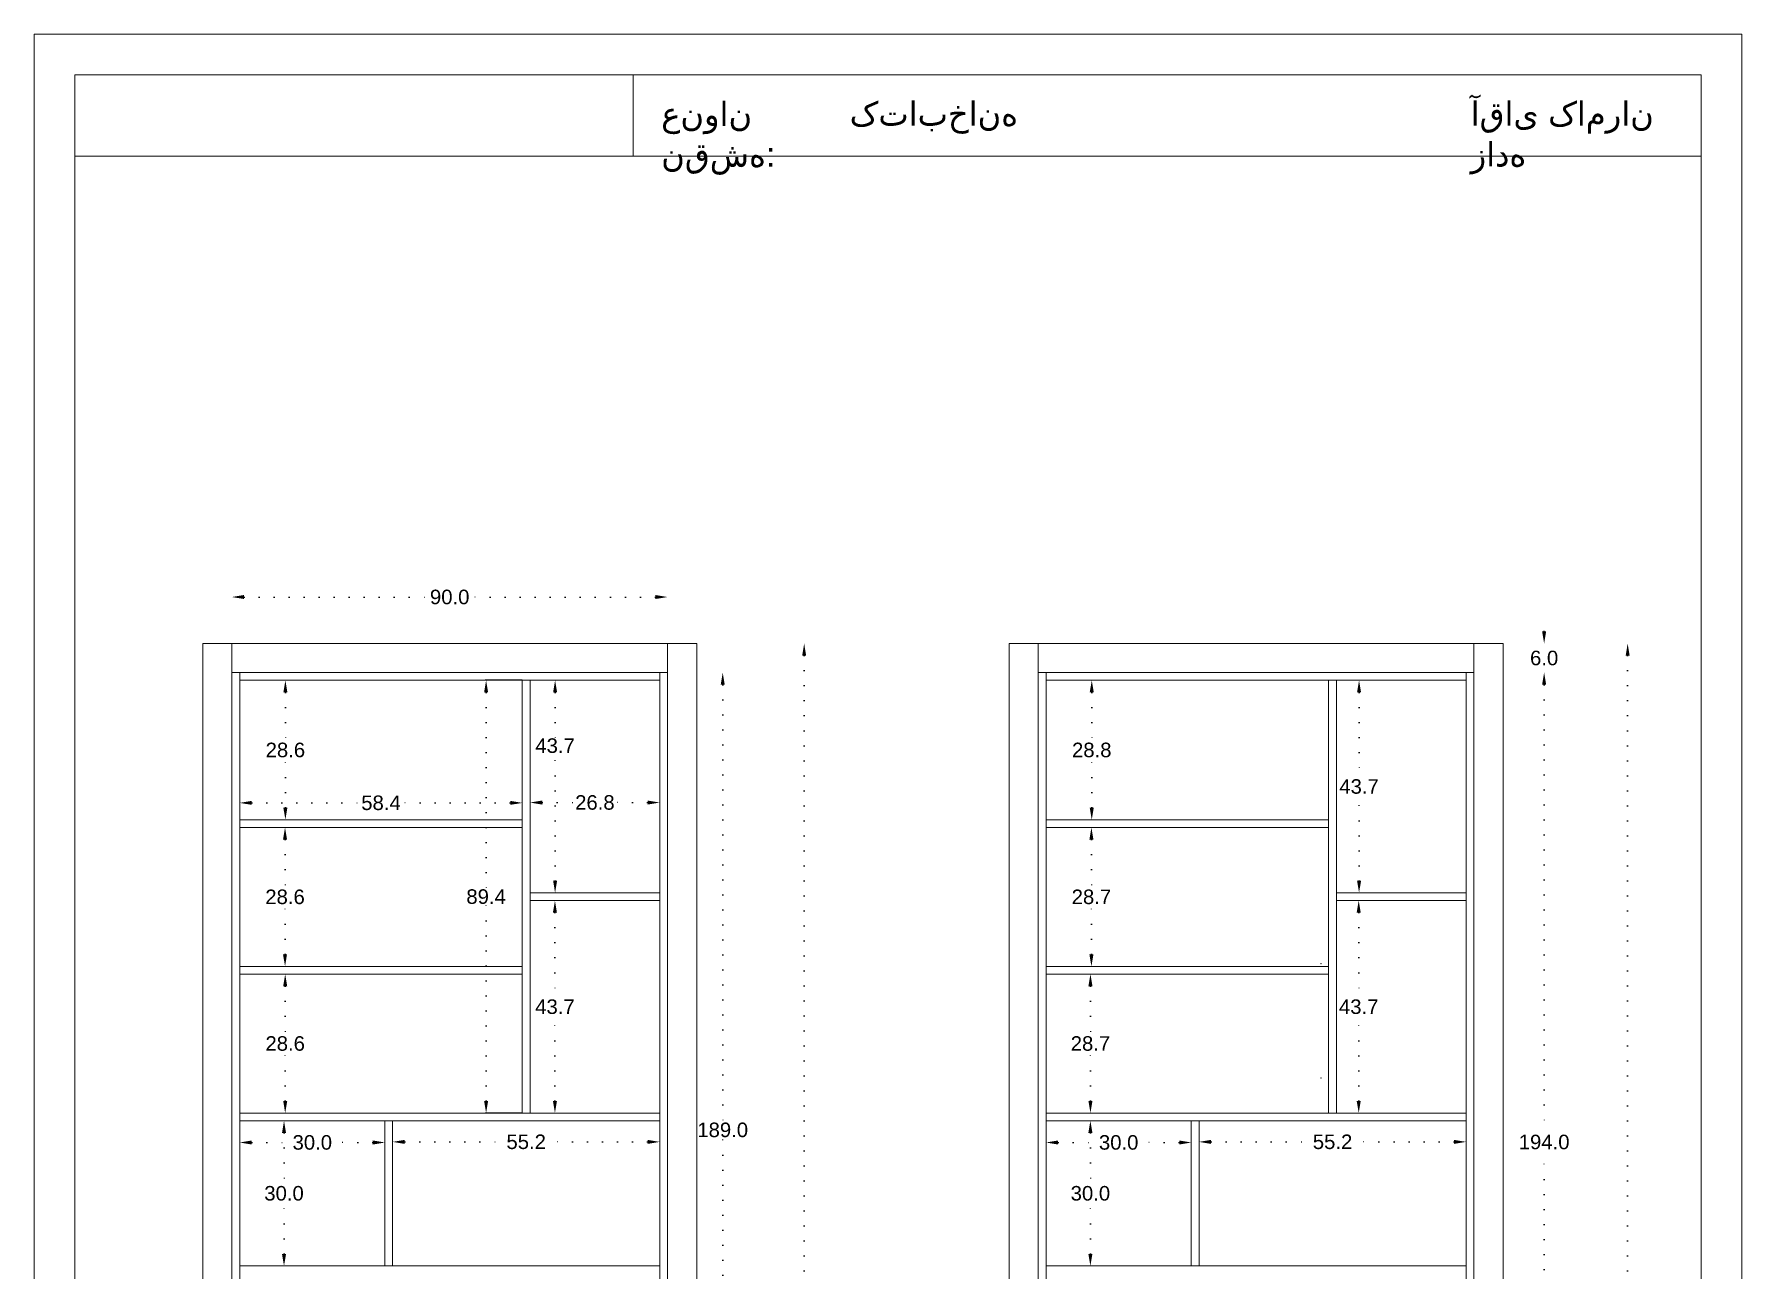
# Model space of a CAD drawing. Header units: inches. Extents: x 91 to 9019, y -381 to 2878.
# Drawn here: x 2794.9 to 3147.6, y 844.6 to 1099.9 of the extents above; entities that cross this region are included whole.
import ezdxf

# ---------------------------------------------------------------- set-up
doc = ezdxf.new("R2010")
doc.units = ezdxf.units.IN
doc.header["$MEASUREMENT"] = 0
doc.linetypes.add('ACAD_ISO07W100', pattern=[3, 0, -3])
doc.styles.get("Standard").update_dxf_attribs({"font": 'arial.ttf'})
doc.dimstyles.get("Standard").update_dxf_attribs({"dimtxt": 3, "dimasz": 2.5, "dimexe": 0.18, "dimexo": 0.0625, "dimgap": 0.09, "dimtad": 0, "dimtih": 1, "dimtoh": 1, "dimdec": 1, "dimzin": 0, "dimdsep": 46, "dimtxsty": 'Standard', "dimcen": 0.09, "dimse1": 1, "dimse2": 1, "dimadec": 0, "dimazin": 0, "dimtfac": 1, "dimtdec": 1, "dimtix": 1, "dimtofl": 0, "dimtmove": 0, "dimatfit": 3, "dimfxl": 1, "dimtolj": 1, "dimtzin": 0, "dimarcsym": 0})
doc.dimstyles.new('white_line', dxfattribs={"dimtxt": 3, "dimasz": 2.5, "dimexe": 0.18, "dimexo": 0.0625, "dimgap": 0.09, "dimtad": 0, "dimtih": 1, "dimtoh": 1, "dimdec": 1, "dimzin": 0, "dimdsep": 46, "dimtxsty": 'Standard', "dimcen": 0.09, "dimadec": 0, "dimazin": 0, "dimtfac": 1, "dimtdec": 1, "dimtix": 1, "dimtofl": 0, "dimtmove": 0, "dimatfit": 3, "dimfxl": 1, "dimtolj": 1, "dimtzin": 0, "dimarcsym": 0})

# ---------------------------------------------------------------- blocks, each defined once
blk = doc.blocks.new('*D85')
at = {"color": 0, "linetype": 'ACAD_ISO07W100', "lineweight": -2, "transparency": 16777216}
for p, q in [((2953.96, 971.53), (2953.96, 835.65)), ((2953.96, 696.53), (2953.96, 832.41))]:
    blk.add_line(p, q, dxfattribs=at)
at = {"color": 0, "transparency": 16777216}
for points in [[(2953.54, 971.53), (2954.37, 971.53), (2953.96, 974.03)], [(2953.54, 696.53), (2954.37, 696.53), (2953.96, 694.03)]]:
    blk.add_solid(points, dxfattribs=at)
at = {"layer": 'Defpoints', "color": 0, "transparency": 16777216}
for p in [(2931.76, 974.03), (2931.76, 694.03), (2953.96, 694.03)]:
    blk.add_point(p, dxfattribs=at)
at = {"color": 0, "lineweight": 20, "transparency": 16777216, "insert": (2953.96, 834.03), "char_height": 3, "attachment_point": 5}
blk.add_mtext('\\A1;280.0', dxfattribs=at)
blk = doc.blocks.new('*D216')
at = {"color": 0, "linetype": 'ACAD_ISO07W100', "lineweight": -2, "transparency": 16777216}
for p, q in [((2846.52, 872.93), (2846.52, 862.05)), ((2846.52, 847.93), (2846.52, 858.8))]:
    blk.add_line(p, q, dxfattribs=at)
at = {"color": 0, "transparency": 16777216}
for points in [[(2846.1, 872.93), (2846.94, 872.93), (2846.52, 875.43)], [(2846.1, 847.93), (2846.94, 847.93), (2846.52, 845.43)]]:
    blk.add_solid(points, dxfattribs=at)
at = {"layer": 'Defpoints', "color": 0, "transparency": 16777216}
for p in [(2846.52, 875.43), (2867.36, 875.43), (2867.36, 845.43)]:
    blk.add_point(p, dxfattribs=at)
at = {"color": 0, "lineweight": 20, "transparency": 16777216, "insert": (2846.52, 860.43), "char_height": 3, "attachment_point": 5}
blk.add_mtext('\\A1;30.0', dxfattribs=at)
blk = doc.blocks.new('*D217')
at = {"color": 0, "linetype": 'ACAD_ISO07W100', "lineweight": -2, "transparency": 16777216}
for p, q in [((2846.76, 903.23), (2846.76, 893)), ((2846.76, 879.53), (2846.76, 889.76))]:
    blk.add_line(p, q, dxfattribs=at)
at = {"color": 0, "transparency": 16777216}
for points in [[(2846.35, 903.23), (2847.18, 903.23), (2846.76, 905.73)], [(2846.35, 879.53), (2847.18, 879.53), (2846.76, 877.03)]]:
    blk.add_solid(points, dxfattribs=at)
at = {"layer": 'Defpoints', "color": 0, "transparency": 16777216}
for p in [(2837.36, 905.73), (2846.76, 905.73), (2837.36, 877.03)]:
    blk.add_point(p, dxfattribs=at)
at = {"color": 0, "lineweight": 20, "transparency": 16777216, "insert": (2846.76, 891.38), "char_height": 3, "attachment_point": 5}
blk.add_mtext('\\A1;28.6', dxfattribs=at)
blk = doc.blocks.new('*D218')
at = {"color": 0, "linetype": 'ACAD_ISO07W100', "lineweight": -2, "transparency": 16777216}
for p, q in [((2846.73, 933.53), (2846.73, 923.3)), ((2846.73, 909.83), (2846.73, 920.06))]:
    blk.add_line(p, q, dxfattribs=at)
at = {"color": 0, "transparency": 16777216}
for points in [[(2846.31, 933.53), (2847.14, 933.53), (2846.73, 936.03)], [(2846.31, 909.83), (2847.14, 909.83), (2846.73, 907.33)]]:
    blk.add_solid(points, dxfattribs=at)
at = {"layer": 'Defpoints', "color": 0, "transparency": 16777216}
for p in [(2837.36, 936.03), (2846.73, 936.03), (2837.36, 907.33)]:
    blk.add_point(p, dxfattribs=at)
at = {"color": 0, "lineweight": 20, "transparency": 16777216, "insert": (2846.73, 921.68), "char_height": 3, "attachment_point": 5}
blk.add_mtext('\\A1;28.6', dxfattribs=at)
blk = doc.blocks.new('*D219')
at = {"color": 0, "linetype": 'ACAD_ISO07W100', "lineweight": -2, "transparency": 16777216}
for p, q in [((2902.51, 963.93), (2902.51, 954.54)), ((2902.51, 925.03), (2902.51, 951.3))]:
    blk.add_line(p, q, dxfattribs=at)
at = {"color": 0, "transparency": 16777216}
for points in [[(2902.1, 963.93), (2902.93, 963.93), (2902.51, 966.43)], [(2902.1, 925.03), (2902.93, 925.03), (2902.51, 922.53)]]:
    blk.add_solid(points, dxfattribs=at)
at = {"layer": 'Defpoints', "color": 0, "transparency": 16777216}
for p in [(2895.72, 966.43), (2902.51, 966.43), (2895.72, 922.53)]:
    blk.add_point(p, dxfattribs=at)
at = {"color": 0, "lineweight": 20, "transparency": 16777216, "insert": (2902.51, 952.92), "char_height": 3, "attachment_point": 5}
blk.add_mtext('\\A1;43.7', dxfattribs=at)
blk = doc.blocks.new('*D220')
at = {"color": 0, "linetype": 'ACAD_ISO07W100', "lineweight": -2, "transparency": 16777216}
for p, q in [((2902.48, 918.43), (2902.48, 900.6)), ((2902.48, 879.53), (2902.48, 897.35))]:
    blk.add_line(p, q, dxfattribs=at)
at = {"color": 0, "transparency": 16777216}
for points in [[(2902.06, 918.43), (2902.89, 918.43), (2902.48, 920.93)], [(2902.06, 879.53), (2902.89, 879.53), (2902.48, 877.03)]]:
    blk.add_solid(points, dxfattribs=at)
at = {"layer": 'Defpoints', "color": 0, "transparency": 16777216}
for p in [(2895.72, 920.93), (2897.34, 877.03), (2902.48, 877.03)]:
    blk.add_point(p, dxfattribs=at)
at = {"color": 0, "lineweight": 20, "transparency": 16777216, "insert": (2902.48, 898.98), "char_height": 3, "attachment_point": 5}
blk.add_mtext('\\A1;43.7', dxfattribs=at)
blk = doc.blocks.new('*D221')
at = {"color": 0, "linetype": 'ACAD_ISO07W100', "lineweight": -2, "transparency": 16777216}
for p, q in [((2846.8, 963.93), (2846.8, 953.65)), ((2846.8, 940.13), (2846.8, 950.41))]:
    blk.add_line(p, q, dxfattribs=at)
at = {"color": 0, "transparency": 16777216}
for points in [[(2846.38, 963.93), (2847.22, 963.93), (2846.8, 966.43)], [(2846.38, 940.13), (2847.22, 940.13), (2846.8, 937.63)]]:
    blk.add_solid(points, dxfattribs=at)
at = {"layer": 'Defpoints', "color": 0, "transparency": 16777216}
for p in [(2837.36, 966.43), (2837.36, 937.63), (2846.8, 937.63)]:
    blk.add_point(p, dxfattribs=at)
at = {"color": 0, "lineweight": 20, "transparency": 16777216, "insert": (2846.8, 952.03), "char_height": 3, "attachment_point": 5}
blk.add_mtext('\\A1;28.6', dxfattribs=at)
blk = doc.blocks.new('*D222')
at = {"color": 0, "linetype": 'ACAD_ISO07W100', "lineweight": -2, "transparency": 16777216}
for p, q in [((2839.86, 870.94), (2848.38, 870.94)), ((2864.86, 870.94), (2856.34, 870.94))]:
    blk.add_line(p, q, dxfattribs=at)
at = {"color": 0, "transparency": 16777216}
for points in [[(2839.86, 871.36), (2839.86, 870.52), (2837.36, 870.94)], [(2864.86, 871.36), (2864.86, 870.52), (2867.36, 870.94)]]:
    blk.add_solid(points, dxfattribs=at)
at = {"layer": 'Defpoints', "color": 0, "transparency": 16777216}
for p in [(2837.36, 875.43), (2867.36, 875.43), (2837.36, 870.94)]:
    blk.add_point(p, dxfattribs=at)
at = {"color": 0, "lineweight": 20, "transparency": 16777216, "insert": (2852.36, 870.94), "char_height": 3, "attachment_point": 5}
blk.add_mtext('\\A1;30.0', dxfattribs=at)
blk = doc.blocks.new('*D223')
at = {"color": 0, "linetype": 'ACAD_ISO07W100', "lineweight": -2, "transparency": 16777216}
for p, q in [((2871.46, 871.07), (2892.57, 871.07)), ((2921.62, 871.07), (2900.51, 871.07))]:
    blk.add_line(p, q, dxfattribs=at)
at = {"color": 0, "transparency": 16777216}
for points in [[(2871.46, 871.48), (2871.46, 870.65), (2868.96, 871.07)], [(2921.62, 871.48), (2921.62, 870.65), (2924.12, 871.07)]]:
    blk.add_solid(points, dxfattribs=at)
at = {"layer": 'Defpoints', "color": 0, "transparency": 16777216}
for p in [(2868.96, 875.43), (2924.12, 875.43), (2924.12, 871.07)]:
    blk.add_point(p, dxfattribs=at)
at = {"color": 0, "lineweight": 20, "transparency": 16777216, "insert": (2896.54, 871.07), "char_height": 3, "attachment_point": 5}
blk.add_mtext('\\A1;55.2', dxfattribs=at)
blk = doc.blocks.new('*D226')
at = {"color": 0, "linetype": 'ACAD_ISO07W100', "lineweight": -2, "transparency": 16777216}
for p, q in [((3124.05, 971.53), (3124.05, 835.65)), ((3124.05, 696.53), (3124.05, 832.41))]:
    blk.add_line(p, q, dxfattribs=at)
at = {"color": 0, "transparency": 16777216}
for points in [[(3123.64, 971.53), (3124.47, 971.53), (3124.05, 974.03)], [(3123.64, 696.53), (3124.47, 696.53), (3124.05, 694.03)]]:
    blk.add_solid(points, dxfattribs=at)
at = {"layer": 'Defpoints', "color": 0, "transparency": 16777216}
for p in [(3098.32, 974.03), (3098.32, 694.03), (3124.05, 694.03)]:
    blk.add_point(p, dxfattribs=at)
at = {"color": 0, "lineweight": 20, "transparency": 16777216, "insert": (3124.05, 834.03), "char_height": 3, "attachment_point": 5}
blk.add_mtext('\\A1;280.0', dxfattribs=at)
blk = doc.blocks.new('*D227')
at = {"color": 0, "linetype": 'ACAD_ISO07W100', "lineweight": -2, "transparency": 16777216}
for p, q in [((3013.08, 872.93), (3013.08, 862.05)), ((3013.08, 847.93), (3013.08, 858.8))]:
    blk.add_line(p, q, dxfattribs=at)
at = {"color": 0, "transparency": 16777216}
for points in [[(3012.66, 872.93), (3013.5, 872.93), (3013.08, 875.43)], [(3012.66, 847.93), (3013.5, 847.93), (3013.08, 845.43)]]:
    blk.add_solid(points, dxfattribs=at)
at = {"layer": 'Defpoints', "color": 0, "transparency": 16777216}
for p in [(3013.08, 875.43), (3033.92, 875.43), (3033.92, 845.43)]:
    blk.add_point(p, dxfattribs=at)
at = {"color": 0, "lineweight": 20, "transparency": 16777216, "insert": (3013.08, 860.43), "char_height": 3, "attachment_point": 5}
blk.add_mtext('\\A1;30.0', dxfattribs=at)
blk = doc.blocks.new('*D234')
at = {"color": 0, "linetype": 'ACAD_ISO07W100', "lineweight": -2, "transparency": 16777216}
for p, q in [((3013.09, 903.23), (3013.09, 893)), ((3013.09, 879.53), (3013.09, 889.76))]:
    blk.add_line(p, q, dxfattribs=at)
at = {"color": 0, "transparency": 16777216}
for points in [[(3012.67, 903.23), (3013.51, 903.23), (3013.09, 905.73)], [(3012.67, 879.53), (3013.51, 879.53), (3013.09, 877.03)]]:
    blk.add_solid(points, dxfattribs=at)
at = {"layer": 'Defpoints', "color": 0, "transparency": 16777216}
for p in [(3003.92, 905.73), (3013.09, 905.73), (3003.92, 877.03)]:
    blk.add_point(p, dxfattribs=at)
at = {"color": 0, "lineweight": 20, "transparency": 16777216, "insert": (3013.09, 891.38), "char_height": 3, "attachment_point": 5}
blk.add_mtext('\\A1;28.7', dxfattribs=at)
blk = doc.blocks.new('*D235')
at = {"color": 0, "linetype": 'ACAD_ISO07W100', "lineweight": -2, "transparency": 16777216}
for p, q in [((3013.29, 933.53), (3013.29, 923.3)), ((3013.29, 909.83), (3013.29, 920.06))]:
    blk.add_line(p, q, dxfattribs=at)
at = {"color": 0, "transparency": 16777216}
for points in [[(3012.87, 933.53), (3013.71, 933.53), (3013.29, 936.03)], [(3012.87, 909.83), (3013.71, 909.83), (3013.29, 907.33)]]:
    blk.add_solid(points, dxfattribs=at)
at = {"layer": 'Defpoints', "color": 0, "transparency": 16777216}
for p in [(3003.92, 936.03), (3013.29, 936.03), (3003.92, 907.33)]:
    blk.add_point(p, dxfattribs=at)
at = {"color": 0, "lineweight": 20, "transparency": 16777216, "insert": (3013.29, 921.68), "char_height": 3, "attachment_point": 5}
blk.add_mtext('\\A1;28.7', dxfattribs=at)
blk = doc.blocks.new('*D236')
at = {"color": 0, "linetype": 'ACAD_ISO07W100', "lineweight": -2, "transparency": 16777216}
for p, q in [((3068.57, 963.93), (3068.57, 946.1)), ((3068.57, 925.03), (3068.57, 942.85))]:
    blk.add_line(p, q, dxfattribs=at)
at = {"color": 0, "transparency": 16777216}
for points in [[(3068.16, 963.93), (3068.99, 963.93), (3068.57, 966.43)], [(3068.16, 925.03), (3068.99, 925.03), (3068.57, 922.53)]]:
    blk.add_solid(points, dxfattribs=at)
at = {"layer": 'Defpoints', "color": 0, "transparency": 16777216}
for p in [(3062.29, 966.43), (3068.57, 966.43), (3062.29, 922.53)]:
    blk.add_point(p, dxfattribs=at)
at = {"color": 0, "lineweight": 20, "transparency": 16777216, "insert": (3068.57, 944.48), "char_height": 3, "attachment_point": 5}
blk.add_mtext('\\A1;43.7', dxfattribs=at)
blk = doc.blocks.new('*D237')
at = {"color": 0, "linetype": 'ACAD_ISO07W100', "lineweight": -2, "transparency": 16777216}
for p, q in [((3068.5, 918.43), (3068.5, 900.6)), ((3068.5, 879.53), (3068.5, 897.35))]:
    blk.add_line(p, q, dxfattribs=at)
at = {"color": 0, "transparency": 16777216}
for points in [[(3068.08, 918.43), (3068.92, 918.43), (3068.5, 920.93)], [(3068.08, 879.53), (3068.92, 879.53), (3068.5, 877.03)]]:
    blk.add_solid(points, dxfattribs=at)
at = {"layer": 'Defpoints', "color": 0, "transparency": 16777216}
for p in [(3062.29, 920.93), (3063.89, 877.03), (3068.5, 877.03)]:
    blk.add_point(p, dxfattribs=at)
at = {"color": 0, "lineweight": 20, "transparency": 16777216, "insert": (3068.5, 898.98), "char_height": 3, "attachment_point": 5}
blk.add_mtext('\\A1;43.7', dxfattribs=at)
blk = doc.blocks.new('*D238')
at = {"color": 0, "linetype": 'ACAD_ISO07W100', "lineweight": -2, "transparency": 16777216}
for p, q in [((3013.36, 963.93), (3013.36, 953.65)), ((3013.36, 940.13), (3013.36, 950.41))]:
    blk.add_line(p, q, dxfattribs=at)
at = {"color": 0, "transparency": 16777216}
for points in [[(3012.94, 963.93), (3013.78, 963.93), (3013.36, 966.43)], [(3012.94, 940.13), (3013.78, 940.13), (3013.36, 937.63)]]:
    blk.add_solid(points, dxfattribs=at)
at = {"layer": 'Defpoints', "color": 0, "transparency": 16777216}
for p in [(3003.92, 966.43), (3003.92, 937.63), (3013.36, 937.63)]:
    blk.add_point(p, dxfattribs=at)
at = {"color": 0, "lineweight": 20, "transparency": 16777216, "insert": (3013.36, 952.03), "char_height": 3, "attachment_point": 5}
blk.add_mtext('\\A1;28.8', dxfattribs=at)
blk = doc.blocks.new('*D239')
at = {"color": 0, "linetype": 'ACAD_ISO07W100', "lineweight": -2, "transparency": 16777216}
for p, q in [((3006.42, 870.94), (3014.94, 870.94)), ((3031.42, 870.94), (3022.9, 870.94))]:
    blk.add_line(p, q, dxfattribs=at)
at = {"color": 0, "transparency": 16777216}
for points in [[(3006.42, 871.36), (3006.42, 870.52), (3003.92, 870.94)], [(3031.42, 871.36), (3031.42, 870.52), (3033.92, 870.94)]]:
    blk.add_solid(points, dxfattribs=at)
at = {"layer": 'Defpoints', "color": 0, "transparency": 16777216}
for p in [(3003.92, 875.43), (3033.92, 875.43), (3003.92, 870.94)]:
    blk.add_point(p, dxfattribs=at)
at = {"color": 0, "lineweight": 20, "transparency": 16777216, "insert": (3018.92, 870.94), "char_height": 3, "attachment_point": 5}
blk.add_mtext('\\A1;30.0', dxfattribs=at)
blk = doc.blocks.new('*D240')
at = {"color": 0, "linetype": 'ACAD_ISO07W100', "lineweight": -2, "transparency": 16777216}
for p, q in [((3038.02, 871.07), (3059.13, 871.07)), ((3088.19, 871.07), (3067.07, 871.07))]:
    blk.add_line(p, q, dxfattribs=at)
at = {"color": 0, "transparency": 16777216}
for points in [[(3038.02, 871.48), (3038.02, 870.65), (3035.52, 871.07)], [(3088.19, 871.48), (3088.19, 870.65), (3090.69, 871.07)]]:
    blk.add_solid(points, dxfattribs=at)
at = {"layer": 'Defpoints', "color": 0, "transparency": 16777216}
for p in [(3035.52, 875.43), (3090.69, 875.43), (3090.69, 871.07)]:
    blk.add_point(p, dxfattribs=at)
at = {"color": 0, "lineweight": 20, "transparency": 16777216, "insert": (3063.1, 871.07), "char_height": 3, "attachment_point": 5}
blk.add_mtext('\\A1;55.2', dxfattribs=at)
blk = doc.blocks.new('*D252')
at = {"color": 0, "linetype": 'ACAD_ISO07W100', "lineweight": -2, "transparency": 16777216}
for p, q in [((2937.13, 965.53), (2937.13, 875.15)), ((2937.13, 781.53), (2937.13, 871.91))]:
    blk.add_line(p, q, dxfattribs=at)
at = {"color": 0, "transparency": 16777216}
for points in [[(2936.72, 965.53), (2937.55, 965.53), (2937.13, 968.03)], [(2936.72, 781.53), (2937.55, 781.53), (2937.13, 779.03)]]:
    blk.add_solid(points, dxfattribs=at)
at = {"layer": 'Defpoints', "color": 0, "transparency": 16777216}
for p in [(2925.72, 968.03), (2937.13, 968.03), (2925.72, 779.03)]:
    blk.add_point(p, dxfattribs=at)
at = {"color": 0, "lineweight": 20, "transparency": 16777216, "insert": (2937.13, 873.53), "char_height": 3, "attachment_point": 5}
blk.add_mtext('\\A1;189.0', dxfattribs=at)
blk = doc.blocks.new('*D261')
at = {"color": 0, "linetype": 'ACAD_ISO07W100', "lineweight": -2, "transparency": 16777216}
for p, q in [((2839.86, 941.11), (2862.57, 941.11)), ((2893.24, 941.11), (2870.53, 941.11))]:
    blk.add_line(p, q, dxfattribs=at)
at = {"color": 0, "transparency": 16777216}
for points in [[(2839.86, 941.53), (2839.86, 940.7), (2837.36, 941.11)], [(2893.24, 941.53), (2893.24, 940.7), (2895.74, 941.11)]]:
    blk.add_solid(points, dxfattribs=at)
at = {"layer": 'Defpoints', "color": 0, "transparency": 16777216}
for p in [(2895.74, 941.11), (2837.36, 937.63), (2895.74, 937.63)]:
    blk.add_point(p, dxfattribs=at)
at = {"color": 0, "lineweight": 20, "transparency": 16777216, "insert": (2866.55, 941.11), "char_height": 3, "attachment_point": 5}
blk.add_mtext('\\A1;58.4', dxfattribs=at)
blk = doc.blocks.new('*D262')
at = {"color": 0, "linetype": 'ACAD_ISO07W100', "lineweight": -2, "transparency": 16777216}
for p, q in [((2899.84, 941.18), (2906.72, 941.18)), ((2921.62, 941.18), (2914.75, 941.18))]:
    blk.add_line(p, q, dxfattribs=at)
at = {"color": 0, "transparency": 16777216}
for points in [[(2899.84, 941.59), (2899.84, 940.76), (2897.34, 941.18)], [(2921.62, 941.59), (2921.62, 940.76), (2924.12, 941.18)]]:
    blk.add_solid(points, dxfattribs=at)
at = {"layer": 'Defpoints', "color": 0, "transparency": 16777216}
for p in [(2897.34, 966.43), (2924.12, 966.43), (2924.12, 941.18)]:
    blk.add_point(p, dxfattribs=at)
at = {"color": 0, "lineweight": 20, "transparency": 16777216, "insert": (2910.73, 941.18), "char_height": 3, "attachment_point": 5}
blk.add_mtext('\\A1;26.8', dxfattribs=at)
blk = doc.blocks.new('*D263')
at = {"color": 0, "linetype": 'ACAD_ISO07W100', "lineweight": -2, "transparency": 16777216}
for p, q in [((2838.26, 983.64), (2876.76, 983.64)), ((2923.22, 983.64), (2884.72, 983.64))]:
    blk.add_line(p, q, dxfattribs=at)
at = {"color": 0, "transparency": 16777216}
for points in [[(2838.26, 984.06), (2838.26, 983.23), (2835.76, 983.64)], [(2923.22, 984.06), (2923.22, 983.23), (2925.72, 983.64)]]:
    blk.add_solid(points, dxfattribs=at)
at = {"layer": 'Defpoints', "color": 0, "transparency": 16777216}
for p in [(2925.72, 983.64), (2835.76, 968.03), (2925.72, 968.03)]:
    blk.add_point(p, dxfattribs=at)
at = {"color": 0, "lineweight": 20, "transparency": 16777216, "insert": (2880.74, 983.64), "char_height": 3, "attachment_point": 5}
blk.add_mtext('\\A1;90.0', dxfattribs=at)
blk = doc.blocks.new('*D275')
at = {"color": 0, "linetype": 'ACAD_ISO07W100', "lineweight": -2, "transparency": 16777216}
for p, q in [((3106.8, 965.53), (3106.8, 872.65)), ((3106.8, 776.53), (3106.8, 869.41))]:
    blk.add_line(p, q, dxfattribs=at)
at = {"color": 0, "transparency": 16777216}
for points in [[(3106.38, 965.53), (3107.22, 965.53), (3106.8, 968.03)], [(3106.38, 776.53), (3107.22, 776.53), (3106.8, 774.03)]]:
    blk.add_solid(points, dxfattribs=at)
at = {"layer": 'Defpoints', "color": 0, "transparency": 16777216}
for p in [(3092.29, 968.03), (3092.29, 774.03), (3106.8, 774.03)]:
    blk.add_point(p, dxfattribs=at)
at = {"color": 0, "lineweight": 20, "transparency": 16777216, "insert": (3106.8, 871.03), "char_height": 3, "attachment_point": 5}
blk.add_mtext('\\A1;194.0', dxfattribs=at)
blk = doc.blocks.new('*D276')
at = {"color": 0, "linetype": 'ACAD_ISO07W100', "lineweight": -2, "transparency": 16777216}
for p, q in [((3106.8, 976.53), (3106.8, 979.03)), ((3106.8, 965.53), (3106.8, 963.03))]:
    blk.add_line(p, q, dxfattribs=at)
at = {"color": 0, "transparency": 16777216}
for points in [[(3106.38, 976.53), (3107.22, 976.53), (3106.8, 974.03)], [(3106.38, 965.53), (3107.22, 965.53), (3106.8, 968.03)]]:
    blk.add_solid(points, dxfattribs=at)
at = {"layer": 'Defpoints', "color": 0, "transparency": 16777216}
for p in [(3098.32, 974.03), (3106.8, 974.03), (3092.29, 968.03)]:
    blk.add_point(p, dxfattribs=at)
at = {"color": 0, "lineweight": 20, "transparency": 16777216, "insert": (3106.8, 971.03), "char_height": 3, "attachment_point": 5}
blk.add_mtext('\\A1;6.0', dxfattribs=at)
blk = doc.blocks.new('*D294')
at = {"color": 0, "lineweight": -2, "transparency": 16777216}
for p, q in [((2895.68, 966.43), (2888.08, 966.43)), ((2895.68, 877.03), (2888.08, 877.03))]:
    blk.add_line(p, q, dxfattribs=at)
at = {"color": 0, "linetype": 'ACAD_ISO07W100', "lineweight": -2, "transparency": 16777216}
for p, q in [((2888.26, 963.93), (2888.26, 923.35)), ((2888.26, 879.53), (2888.26, 920.11))]:
    blk.add_line(p, q, dxfattribs=at)
at = {"color": 0, "transparency": 16777216}
for points in [[(2887.85, 963.93), (2888.68, 963.93), (2888.26, 966.43)], [(2887.85, 879.53), (2888.68, 879.53), (2888.26, 877.03)]]:
    blk.add_solid(points, dxfattribs=at)
at = {"layer": 'Defpoints', "color": 0, "transparency": 16777216}
for p in [(2888.26, 966.43), (2895.74, 966.43), (2895.74, 877.03)]:
    blk.add_point(p, dxfattribs=at)
at = {"color": 0, "lineweight": 20, "transparency": 16777216, "insert": (2888.26, 921.73), "char_height": 3, "attachment_point": 5}
blk.add_mtext('\\A1;89.4', dxfattribs=at)

msp = doc.modelspace()

# ---------------------------------------------------------------- linework, layer by layer
at = {"lineweight": 20}
for p, q in [((2829.76, 974.03), (2931.76, 974.03)), ((2829.76, 974.03), (2829.76, 694.03)), ((2835.76, 974.03), (2835.76, 694.04)), ((2925.72, 694.04), (2925.72, 974.03)), ((2931.76, 694.03), (2931.76, 974.03)), ((2996.32, 974.03), (3098.32, 974.03)), ((2996.32, 974.03), (2996.32, 694.03)), ((3002.32, 974.03), (3002.32, 694.04)), ((3092.29, 694.04), (3092.29, 974.03)), ((3098.32, 694.03), (3098.32, 974.03)), ((2835.76, 968.03), (2925.72, 968.03)), ((2837.36, 968.03), (2837.36, 774.03)), ((2924.12, 774.03), (2924.12, 968.03)), ((3002.32, 968.03), (3092.29, 968.03)), ((3003.92, 968.03), (3003.92, 773.63)), ((3090.69, 774.03), (3090.69, 968.03)), ((2837.36, 966.43), (2894.12, 966.43)), ((2894.12, 966.43), (2924.12, 966.43)), ((2895.74, 877.03), (2895.74, 966.43)), ((2897.34, 877.03), (2897.34, 966.43)), ((3003.92, 966.43), (3060.69, 966.43)), ((3060.69, 966.43), (3090.69, 966.43)), ((3062.29, 877.03), (3062.29, 966.43)), ((3063.89, 877.03), (3063.89, 966.43)), ((2895.74, 937.63), (2837.36, 937.63)), ((2895.74, 936.03), (2837.36, 936.03)), ((3062.29, 937.63), (3003.92, 937.63)), ((3062.29, 936.03), (3003.92, 936.03)), ((2897.34, 922.53), (2924.12, 922.53)), ((2897.34, 920.93), (2924.12, 920.93)), ((3063.89, 922.53), (3090.69, 922.53)), ((3063.89, 920.93), (3090.69, 920.93)), ((2895.74, 907.33), (2837.36, 907.33)), ((3062.29, 907.33), (3003.92, 907.33)), ((2895.74, 905.73), (2837.36, 905.73)), ((3062.29, 905.73), (3003.92, 905.73)), ((2837.36, 877.03), (2924.12, 877.03)), ((2837.36, 875.43), (2924.12, 875.43)), ((2837.36, 875.43), (2867.36, 875.43)), ((2867.36, 875.43), (2867.36, 845.43)), ((2868.96, 875.43), (2868.96, 845.43)), ((3003.92, 877.03), (3090.69, 877.03)), ((3003.92, 875.43), (3090.69, 875.43)), ((3003.92, 875.43), (3033.92, 875.43)), ((3033.92, 875.43), (3033.92, 845.43)), ((3035.52, 875.43), (3035.52, 845.43)), ((2837.36, 845.43), (2924.12, 845.43)), ((3003.92, 845.43), (3090.69, 845.43))]:
    msp.add_line(p, q, dxfattribs=at)
for points in [[(2794.91, 1099.94), (2794.91, 601.08), (3147.64, 601.08), (3147.64, 1099.94)], [(2803.31, 1091.54), (2803.31, 617.51), (3139.24, 617.51), (3139.24, 1091.54)], [(2918.65, 1091.54), (2803.31, 1091.54), (2803.31, 1074.74), (2918.65, 1074.74)], [(2918.65, 1074.74), (3139.24, 1074.74), (3139.24, 1091.54), (2918.65, 1091.54)]]:
    msp.add_lwpolyline(points, close=True, dxfattribs=at)
for p in [(3060.69, 907.89), (3060.69, 884.29)]:
    msp.add_point(p, dxfattribs=at)

# ---------------------------------------------------------------- texts
at = {"lineweight": 20, "char_height": 5.039, "attachment_point": 1}
for s, width, insert in [('آقای کامران زاده', 43.6772, (3091.62, 1086.06)), ('{\\fArial|b0|i0|c178|p34;عنوان نقشه}:', 37.3819, (2924.43, 1085.99)), ('کتابخانه ', 70.2717, (2963.35, 1086.06))]:
    msp.add_mtext_dynamic_manual_height_columns(s, width=width, gutter_width=228.42, heights=[0], dxfattribs=dict(at, insert=insert))

# ---------------------------------------------------------------- dimensions: what is measured, and where the dimension line sits
at = {"lineweight": 20}
for base, p1, p2, picture, middle in [((2925.72, 983.64), (2835.76, 968.03), (2925.72, 968.03), '*D263', (2880.74, 983.64)), ((2924.12, 941.18), (2897.34, 966.43), (2924.12, 966.43), '*D262', (2910.73, 941.18)), ((2895.74, 941.11), (2837.36, 937.63), (2895.74, 937.63), '*D261', (2866.55, 941.11)), ((2837.36, 870.94), (2867.36, 875.43), (2837.36, 875.43), '*D222', (2852.36, 870.94)), ((2924.12, 871.07), (2868.96, 875.43), (2924.12, 875.43), '*D223', (2896.54, 871.07)), ((3003.92, 870.94), (3033.92, 875.43), (3003.92, 875.43), '*D239', (3018.92, 870.94)), ((3090.69, 871.07), (3035.52, 875.43), (3090.69, 875.43), '*D240', (3063.1, 871.07))]:
    dim = msp.add_linear_dim(base=base, p1=p1, p2=p2, dimstyle='Standard', dxfattribs=at)
    dim.commit()
    dim.dimension.update_dxf_attribs({"geometry": picture, "text_midpoint": middle})
for base, p1, p2, angle, dimstyle, picture, middle in [((3106.8, 974.03), (3092.29, 968.03), (3098.32, 974.03), 270, 'Standard', '*D276', (3106.8, 971.03)), ((2937.13, 968.03), (2925.72, 779.03), (2925.72, 968.03), 90, 'Standard', '*D252', (2937.13, 873.53)), ((3106.8, 774.03), (3092.29, 968.03), (3092.29, 774.03), 270, 'Standard', '*D275', (3106.8, 871.03)), ((2888.26, 966.43), (2895.74, 877.03), (2895.74, 966.43), 270, 'white_line', '*D294', (2888.26, 921.73)), ((3013.36, 937.63), (3003.92, 966.43), (3003.92, 937.63), 90, 'Standard', '*D238', (3013.36, 952.03)), ((3013.29, 936.03), (3003.92, 907.33), (3003.92, 936.03), 90, 'Standard', '*D235', (3013.29, 921.68)), ((3013.09, 905.73), (3003.92, 877.03), (3003.92, 905.73), 90, 'Standard', '*D234', (3013.09, 891.38)), ((2846.52, 875.43), (2867.36, 845.43), (2867.36, 875.43), 270, 'Standard', '*D216', (2846.52, 860.43)), ((3013.08, 875.43), (3033.92, 845.43), (3033.92, 875.43), 270, 'Standard', '*D227', (3013.08, 860.43))]:
    dim = msp.add_linear_dim(base=base, p1=p1, p2=p2, angle=angle, dimstyle=dimstyle, dxfattribs=at)
    dim.commit()
    dim.dimension.update_dxf_attribs({"geometry": picture, "text_midpoint": middle})
for base, p1, p2, picture, middle in [((2953.96, 694.03), (2931.76, 974.03), (2931.76, 694.03), '*D85', (2953.96, 834.03)), ((3124.05, 694.03), (3098.32, 974.03), (3098.32, 694.03), '*D226', (3124.05, 834.03))]:
    dim = msp.add_linear_dim(base=base, p1=p1, p2=p2, angle=270, dimstyle='Standard', dxfattribs=at)
    dim.commit()
    dim.dimension.update_dxf_attribs({"geometry": picture, "text_midpoint": middle, "dimtype": 160})
for base, p1, p2, text, picture, middle in [((2846.8, 937.63), (2837.36, 966.43), (2837.36, 937.63), '28.6', '*D221', (2846.8, 952.03)), ((3068.57, 966.43), (3062.29, 922.53), (3062.29, 966.43), '43.7', '*D236', (3068.57, 944.48)), ((2846.73, 936.03), (2837.36, 907.33), (2837.36, 936.03), '28.6', '*D218', (2846.73, 921.68)), ((2902.48, 877.03), (2895.72, 920.93), (2897.34, 877.03), '43.7', '*D220', (2902.48, 898.98)), ((3068.5, 877.03), (3062.29, 920.93), (3063.89, 877.03), '43.7', '*D237', (3068.5, 898.98)), ((2846.76, 905.73), (2837.36, 877.03), (2837.36, 905.73), '28.6', '*D217', (2846.76, 891.38))]:
    dim = msp.add_linear_dim(base=base, p1=p1, p2=p2, angle=90, text=text, dimstyle='Standard', dxfattribs=at)
    dim.commit()
    dim.dimension.update_dxf_attribs({"geometry": picture, "text_midpoint": middle})
dim = msp.add_linear_dim(base=(2902.51, 966.43), p1=(2895.72, 922.53), p2=(2895.72, 966.43), angle=90, text='43.7', dimstyle='Standard', dxfattribs=at)
dim.commit()
dim.dimension.update_dxf_attribs({"geometry": '*D219', "text_midpoint": (2902.51, 952.92), "dimtype": 160})

doc.saveas('drawing.dxf')
